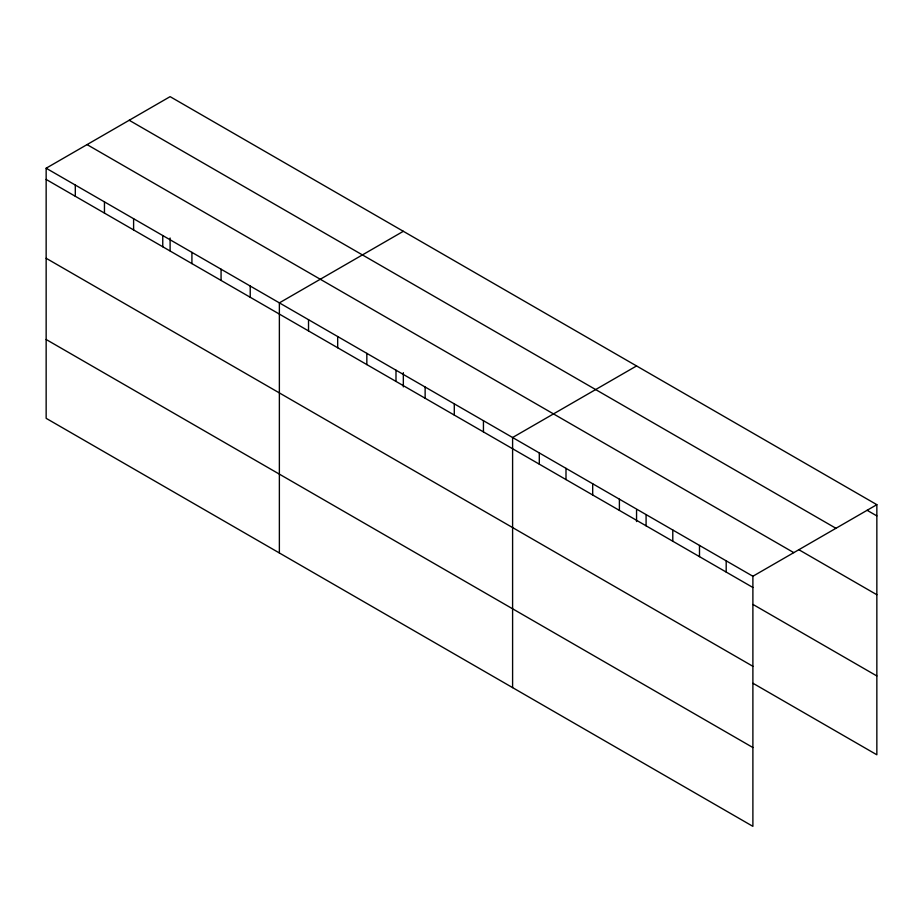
<?xml version="1.0" encoding="UTF-8"?>
<svg xmlns="http://www.w3.org/2000/svg" width="923" height="923" viewBox="0 0 923 923"><rect width="100%" height="100%" fill="white"/><g stroke="black" fill="none" stroke-linecap="round" stroke-linejoin="round"><path stroke-width="1.38" d="M46.15 168.217L752.891 576.252L752.891 826.35L46.15 418.327L46.15 168.217L170.109 96.65L876.85 504.673L876.85 754.783L753.064 683.32M403.339 231.292L279.369 302.871L279.369 552.969M636.558 365.946L512.6 437.514L512.6 687.623M752.891 576.252L876.85 504.673M867.147 510.304L876.85 515.911M129.208 120.267L835.938 528.291M799.18 549.9L876.85 594.735M87.062 144.599L793.792 552.635M46.15 179.443L752.891 587.478M753.064 604.484L876.85 675.959M46.15 258.278L752.891 666.302M46.15 339.491L752.891 747.526M726.193 560.838L726.193 572.064M699.496 545.424L699.496 556.65M672.786 529.998L672.786 541.236M646.088 514.584L646.088 525.822M636.558 510.154L636.558 521.553M619.391 499.17L619.391 510.407M592.693 483.756L592.693 494.993M565.995 468.342L565.995 479.579M539.297 452.928L539.297 464.165M483.444 420.68L483.444 431.918M454.289 403.859L454.289 415.085M425.134 387.025L425.134 398.251M403.339 372.65L403.339 386.899M395.99 370.192L395.99 381.418M366.835 353.359L366.835 364.597M337.68 336.526L337.68 347.763M308.524 319.693L308.524 330.93M250.225 286.038L250.225 297.264M221.07 269.204L221.07 280.43M191.915 252.371L191.915 263.609M170.109 238.007L170.109 250.825M162.76 235.538L162.76 246.776M133.604 218.705L133.604 229.942M104.461 201.883L104.461 213.109M75.305 185.05L75.305 196.276"/></g></svg>
